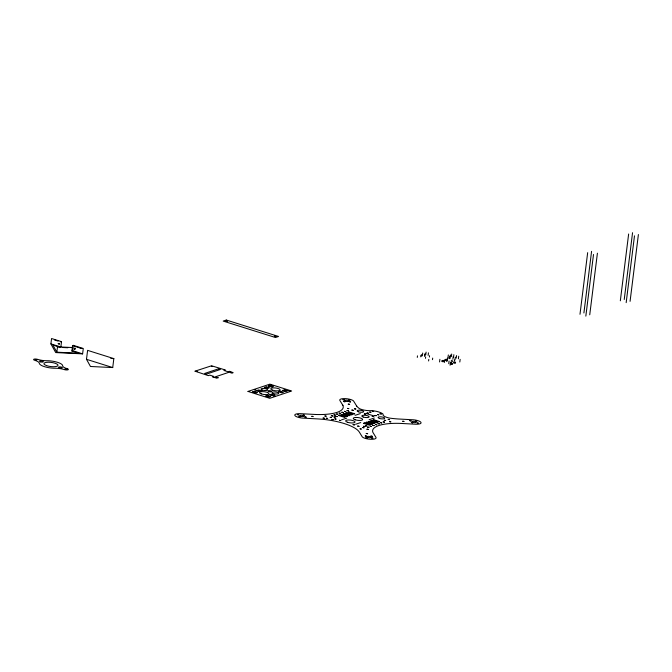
<?xml version="1.0" encoding="UTF-8"?>
<svg xmlns="http://www.w3.org/2000/svg" width="672" height="672" viewBox="0 0 672 672"><rect width="100%" height="100%" fill="white"/><g stroke="black" fill="none" stroke-linecap="round" stroke-linejoin="round"><path stroke-width="1.01" d="M425.788 354.69L426.098 352.103M428.123 355.429L428.434 352.842M50.896 343.896L51.568 338.52L61.513 341.653L60.85 347.021L60.068 347.281L52.861 345.022L56.843 352.195L79.086 353.262L71.879 351.002L72.551 345.626L73.332 345.366L83.286 348.491L82.614 353.867L55.709 352.573L50.896 343.896L60.85 347.021M56.843 352.195L57.506 346.819L72.677 347.55M71.879 351.002L72.66 350.734L73.332 345.366M86.495 359.31L87.604 350.364L113.837 358.604L112.72 367.559L90.476 366.492L86.495 359.31L112.72 367.559M417.287 357.412L417.488 355.849M420.798 356.891L420.966 355.547M421.201 356.11L421.403 354.539M422.369 355.841L422.713 353.027M424.712 355.58L424.88 354.236M424.704 356.572L425.057 353.766M425.477 358.361L425.636 357.017M428.593 360.965L428.786 359.402M429.383 357.05L429.551 355.706M432.499 359.663L432.701 358.092M439.564 361.956L439.891 359.31M442.042 361.586L442.159 360.688M442.117 361.259L442.226 360.368M442.957 361.872L443.075 360.973M443.108 361.225L443.218 360.335M443.948 361.838L444.133 360.62M444.461 362.334L444.788 359.696M445.309 360.494L445.494 359.276M446.225 360.78L446.334 359.89M446.368 360.142L446.477 359.243M446.813 361.553L447.14 358.907M447.208 360.746L447.392 359.528M447.812 358.781L447.922 357.89M447.98 357.748L448.325 354.942M449.299 358.697L449.627 356.059M448.745 363.686L449.072 361.04M450.122 358.42L450.568 354.959M450.08 365.257L450.408 362.62M451.382 356.605L451.702 354.026M451.097 362.897L451.424 360.259M451.139 364.442L451.256 363.544M451.29 363.804L451.399 362.905M452.13 364.409L452.239 363.51M452.483 361.519L452.592 360.629M452.206 364.09L452.315 363.191M452.852 359.276L453.197 356.471M453.524 357.277L453.852 354.698M453.491 363.065L453.676 361.847M454.44 360.864L454.549 359.974M454.406 363.35L454.658 361.813M454.994 359.948L455.339 357.143M455.389 363.317L455.574 362.099M456.254 358.134L456.574 355.555M458.396 358.814L458.716 356.227M459.824 362.006L460.152 359.36M579.986 314.286L587.664 252.664M583.901 312.984L591.578 251.353M585.833 316.126L593.502 254.495M589.739 314.815L597.416 253.193M620.323 300.804L628.639 234.007M624.238 299.494L632.554 232.697M626.17 302.644L634.486 235.838M630.076 301.333L638.4 234.536M59.002 344.324C58.808 341.519 60.656 345.752 58.094 343.384M60.732 341.914L61.513 341.653M341.519 419.874L346.735 418.135M355.085 415.338L360.31 413.599M355.547 424.284L360.763 422.545M369.113 419.748L374.329 418.009M74.231 349.625L74.743 348.928L74.248 348.256M62.588 347.5L67.763 347.752M80.178 348.348L82.253 348.44M110.804 358.462L113.837 358.604M366.425 413.574L374.22 416.027M54.432 339.931L58.036 341.065M74.348 346.198L79.758 347.894M72.66 350.734L82.614 353.867M356.597 405.938L356.866 406.291A37.136 10.979 7.1 0 0 359.646 408.744L359.671 408.752A9.383 2.772 7.1 0 0 371.843 410.626A11.105 3.284 7.1 0 1 383.141 414.179A9.358 2.764 7.1 0 0 389.298 418.06A37.136 10.979 7.1 0 0 398.034 418.967L413.624 419.807A7.14 2.108 7.1 0 1 421 422.428A7.14 2.108 7.1 0 1 415.909 424.242L400.789 423.419A37.128 10.979 7.1 0 0 372.884 432.348L376.001 437.438A7.14 2.108 7.1 0 1 370.843 439.295A7.14 2.108 7.1 0 1 362.342 436.976L359.234 431.945A35.893 10.618 7.1 0 0 317.789 418.916L302.215 418.076A7.14 2.108 7.1 0 1 294.815 415.388A7.14 2.108 7.1 0 1 300.367 413.666L316.142 414.506A37.136 10.979 7.1 0 0 342.98 405.535L342.829 405.191M356.698 406.073L353.506 400.915A7.14 2.108 7.1 0 0 344.996 398.597A7.14 2.108 7.1 0 0 339.839 400.445L342.913 405.384M195.056 371.204L208.337 375.631L209.773 375.152L214.066 376.496L212.629 376.975L216.602 378.076L218.316 377.731L215.393 376.807L229.093 372.229L232.016 373.153L233.176 372.666L229.589 371.305L228.152 371.784L223.868 370.44L225.296 369.961L211.571 365.778L195.082 371.146M248.01 391.423L269.774 398.311L291.656 391.003L269.892 384.157L248.01 391.423M74.357 348.482C75.256 351.103 75.995 346.676 74.357 348.482M35.473 359.73L36.876 359.923L35.515 359.68M65.083 369.037L66.486 369.239L65.083 369.037M215.359 377.429L216.527 377.597L215.359 377.429M273.84 395.816L275.008 395.976L273.84 395.816M324.895 416.018L326.298 416.212L324.904 415.993M326.256 418.244L327.659 418.438L326.273 418.219M336.554 414.036L337.957 414.238L336.571 414.011M366.946 429.24L368.348 429.442L366.979 429.198M347.508 408.442L348.911 408.618L347.525 408.416M360.049 428.862L361.452 429.047L360.091 428.82M196.274 371.414L197.434 371.582L196.283 371.398M211.403 366.358L212.57 366.526L211.403 366.358M230.496 372.364L231.664 372.523L230.513 372.338M254.755 389.802L255.914 389.962L254.764 389.785M269.884 384.745L271.051 384.905L269.9 384.72M288.977 390.743L290.144 390.902L288.994 390.726M354.413 408.811L355.816 409.004L354.413 408.811M364.426 413.902L365.82 414.095L364.442 413.876M372.212 416.346L373.615 416.548L372.263 416.304M388.198 419.437L389.6 419.63L388.198 419.437M389.567 421.655L390.961 421.856L389.584 421.638M339.167 413.154L340.57 413.356L339.192 413.129M274.386 336.244L275.764 336.462L274.386 336.244M252.479 391.969C254.881 393.565 257.62 389.794 252.563 391.927M254.512 392.608C257.065 394.22 259.644 390.365 254.512 392.608M256.528 390.617C259.081 392.23 261.66 388.382 256.528 390.617M258.552 391.255C261.106 392.868 263.693 389.012 258.552 391.255M264.382 387.391C266.902 388.996 269.464 385.165 264.382 387.391M266.406 388.021C268.934 389.634 271.488 385.804 266.406 388.021M268.422 386.039C270.976 387.652 273.563 383.796 268.422 386.039M270.446 386.669C273.008 388.29 275.587 384.434 270.446 386.669M265.793 396.052C268.288 397.656 270.866 393.817 265.793 396.052M267.817 396.682C270.211 398.286 272.95 394.514 267.893 396.648M269.833 394.699C272.336 396.304 274.915 392.465 269.833 394.699M271.858 395.338C274.411 396.95 276.998 393.095 271.858 395.338M278.46 391.81C280.988 393.422 283.542 389.592 278.46 391.81M280.484 392.448C282.988 394.061 285.566 390.222 280.484 392.448M282.5 390.457C285.004 392.07 287.582 388.231 282.5 390.457M284.525 391.096C287.028 392.708 289.607 388.87 284.525 391.096M297.368 414.59L298.738 414.826L297.368 414.59M298.981 416.455L300.35 416.69L298.981 416.455M303.156 415.052L304.525 415.296L303.156 415.052M304.769 416.917L306.138 417.152L304.769 416.917M311.808 416.338L313.177 416.573L311.892 416.296M323.114 418.06L324.484 418.295L323.114 418.06M330.204 417.337L331.573 417.572L330.204 417.337M331.372 415.733L332.741 415.976L331.372 415.733M342.997 399.697L344.366 399.932L342.997 399.697M333.984 414.868L335.345 415.103L333.984 414.868M343.636 401.503L345.005 401.738L343.636 401.503M331.901 419.437L333.262 419.681L331.901 419.437M333.976 416.976L335.345 417.22L334.06 416.942M335.798 416.371L337.168 416.606L335.798 416.371M334.816 418.891L336.185 419.126L334.9 418.849M348.592 399.848L349.961 400.084L348.592 399.848M349.23 401.654L350.599 401.89L349.23 401.654M341.804 412.247L343.174 412.482L341.804 412.247M348.264 404.141L349.633 404.376L348.264 404.141M344.4 411.373L345.803 411.617L344.4 411.373M339.419 420.336L340.788 420.58L339.503 420.302M347.029 410.5L348.39 410.743L347.029 410.5M351.884 410.071L353.245 410.306L351.884 410.071M353.06 424.628L354.43 424.864L353.06 424.628M357.664 426.073L359.033 426.308L357.664 426.073M367.063 412.994L368.432 413.23L367.063 412.994M369.676 412.121L371.036 412.356L369.751 412.079M372.28 411.247L373.649 411.491L372.28 411.247M362.636 427.526L363.997 427.77L362.636 427.526M363.586 426.283L364.955 426.527L363.586 426.283M365.417 425.678L366.778 425.914L365.417 425.678M374.858 415.447L376.219 415.682L374.858 415.447M367.542 427.106L368.92 427.35L367.542 427.106M377.462 414.574L378.832 414.809L377.462 414.574M370.163 426.241L371.524 426.476L370.163 426.241M380.075 413.7L381.444 413.935L380.075 413.7M366.257 433.457L367.626 433.7L366.257 433.457M365.282 435.943L366.652 436.178L365.282 435.943M375.379 424.494L376.748 424.729L375.379 424.494M365.921 437.749L367.29 437.984L365.921 437.749M377.983 423.62L379.352 423.856L377.983 423.62M370.877 436.094L372.246 436.33L370.877 436.094M380.596 422.747L381.965 422.982L380.68 422.705M371.515 437.9L372.884 438.136L371.515 437.9M383.208 421.873L384.569 422.117L383.208 421.873M384.308 420.26L385.678 420.504L384.308 420.26M402.746 421.26L404.107 421.504L402.822 421.226M409.752 420.68L411.121 420.916L409.752 420.68M411.365 422.537L412.734 422.78L411.365 422.537M415.54 421.142L416.909 421.386L415.624 421.109M417.152 423.007L418.522 423.242L417.152 423.007M226.027 321.023L227.388 321.266L226.103 320.989M372.784 425.359L374.136 425.611L372.784 425.359M226.304 320.04L223.171 321.082L275.444 337.512L278.578 336.47L226.304 320.04M218.476 368.827L204.649 373.456L206.598 374.069L220.424 369.44L218.476 368.827M339.536 415.111L338.495 415.456L344.341 417.295L345.383 416.942L339.536 415.111M341.888 414.322L340.838 414.674L346.685 416.506L347.726 416.161L341.888 414.322M344.232 413.54L343.19 413.885L349.037 415.724L350.078 415.372L344.232 413.54M346.584 412.751L345.534 413.104L351.38 414.935L352.422 414.59L346.584 412.751M348.928 411.97L347.886 412.314L353.732 414.154L354.774 413.801L348.928 411.97M364.468 422.948L363.426 423.293L369.272 425.132L370.314 424.78L364.468 422.948M366.82 422.159L365.778 422.512L371.624 424.343L372.666 423.998L366.82 422.159M369.172 421.378L368.122 421.722L373.968 423.562L375.01 423.209L369.172 421.378M371.515 420.588L370.474 420.941L376.32 422.772L377.362 422.428L371.515 420.588M373.867 419.807L372.817 420.151L378.664 421.991L379.705 421.638L373.867 419.807M67.217 368.659L66.562 368.466A8.585 2.537 7.1 0 1 62.698 365.896A11.802 3.494 7.1 0 0 46.25 360.73A9.786 2.898 7.1 0 1 37.607 359.352L37.472 359.31A2.596 0.764 7.1 0 0 34.037 359.159A2.596 0.764 7.1 0 0 34.608 360.268L34.742 360.31A9.786 2.898 7.1 0 1 39.262 363.065A11.802 3.494 7.1 0 0 55.709 368.239A9.853 2.915 7.1 0 1 64.218 369.575A2.596 0.764 7.1 0 0 67.838 369.835A2.596 0.764 7.1 0 0 67.351 368.701L67.217 368.659M46.595 365.635A7.081 2.092 7.1 0 0 57.935 365.585A7.081 2.092 7.1 0 0 48.418 362.225A7.081 2.092 7.1 0 0 46.595 365.635M59.296 367.769A1.89 0.554 7.1 0 0 62.32 367.76A1.89 0.554 7.1 0 0 59.783 366.862A1.89 0.554 7.1 0 0 59.296 367.769M40.328 361.805A1.89 0.554 7.1 0 0 43.352 361.796A1.89 0.554 7.1 0 0 40.816 360.898A1.89 0.554 7.1 0 0 40.328 361.805M345.61 401.209A2.125 0.63 7.1 0 0 348.886 401.1A2.125 0.63 7.1 0 0 345.853 400.142A2.125 0.63 7.1 0 0 345.61 401.209M355.228 419.798A4.754 1.403 7.1 0 0 362.653 419.614A4.754 1.403 7.1 0 0 355.967 417.446A4.754 1.403 7.1 0 0 355.228 419.798M347.432 422.234A4.721 1.394 7.1 0 0 354.992 422.209A4.721 1.394 7.1 0 0 348.65 419.966A4.721 1.394 7.1 0 0 347.432 422.234M363.216 417.01A3.679 1.084 7.1 0 0 369.104 416.984A3.679 1.084 7.1 0 0 364.165 415.237A3.679 1.084 7.1 0 0 363.216 417.01M379.453 418.438A3.31 0.974 7.1 0 0 384.644 418.337A3.31 0.974 7.1 0 0 380.05 416.808A3.31 0.974 7.1 0 0 379.453 418.438M358.378 411.768A3.301 0.974 7.1 0 0 363.67 411.751A3.301 0.974 7.1 0 0 359.234 410.18A3.301 0.974 7.1 0 0 358.378 411.768M300.552 416.296A2.125 0.63 7.1 0 0 303.836 416.178A2.125 0.63 7.1 0 0 300.796 415.229A2.125 0.63 7.1 0 0 300.552 416.296M412.944 422.377A2.125 0.63 7.1 0 0 416.22 422.268A2.125 0.63 7.1 0 0 413.188 421.31A2.125 0.63 7.1 0 0 412.944 422.377M367.895 437.455A2.125 0.63 7.1 0 0 371.171 437.346A2.125 0.63 7.1 0 0 368.13 436.397A2.125 0.63 7.1 0 0 367.895 437.455M272.521 390.13A4.721 1.394 7.1 0 0 280.081 390.096A4.721 1.394 7.1 0 0 273.731 387.862A4.721 1.394 7.1 0 0 272.521 390.13M261.299 393.876A4.721 1.394 7.1 0 0 268.859 393.851A4.721 1.394 7.1 0 0 262.517 391.608A4.721 1.394 7.1 0 0 261.299 393.876M262.382 390.079A3.31 0.974 7.1 0 0 267.532 389.945A3.31 0.974 7.1 0 0 262.878 388.433A3.31 0.974 7.1 0 0 262.382 390.079M268.666 391.541A1.89 0.554 7.1 0 0 271.69 391.532A1.89 0.554 7.1 0 0 269.153 390.634A1.89 0.554 7.1 0 0 268.666 391.541M273.361 393.523A3.31 0.974 7.1 0 0 278.653 393.506A3.31 0.974 7.1 0 0 274.21 391.936A3.31 0.974 7.1 0 0 273.361 393.523"/></g></svg>
